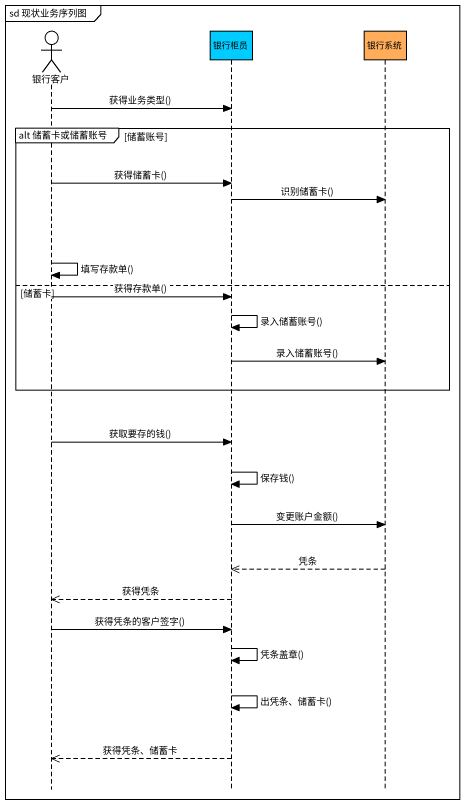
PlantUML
@startuml
mainframe sd 现状业务序列图
hide footbox
actor 银行客户
participant 银行柜员 #00CCFF
participant 银行系统 #FFAD5B

银行客户 -> 银行柜员 : 获得业务类型()
group alt 储蓄卡或储蓄账号 [储蓄账号]
  银行客户 -> 银行柜员 : 获得储蓄卡()
  银行柜员 -> 银行系统 : 识别储蓄卡()
  银行客户 -> 银行客户 : 填写存款单()
else 储蓄卡
  银行客户 -> 银行柜员 : 获得存款单()
  银行柜员 -> 银行柜员 : 录入储蓄账号()
  银行柜员 -> 银行系统 : 录入储蓄账号()
end
银行客户 -> 银行柜员 : 获取要存的钱()
银行柜员 -> 银行柜员 : 保存钱()
银行柜员 -> 银行系统 : 变更账户金额()
银行系统 -->> 银行柜员 : 凭条
银行柜员 -->> 银行客户 : 获得凭条
银行客户 -> 银行柜员 : 获得凭条的客户签字()
银行柜员 -> 银行柜员 : 凭条盖章()
银行柜员 -> 银行柜员 : 出凭条、储蓄卡()
银行柜员 -->> 银行客户 : 获得凭条、储蓄卡
@enduml
